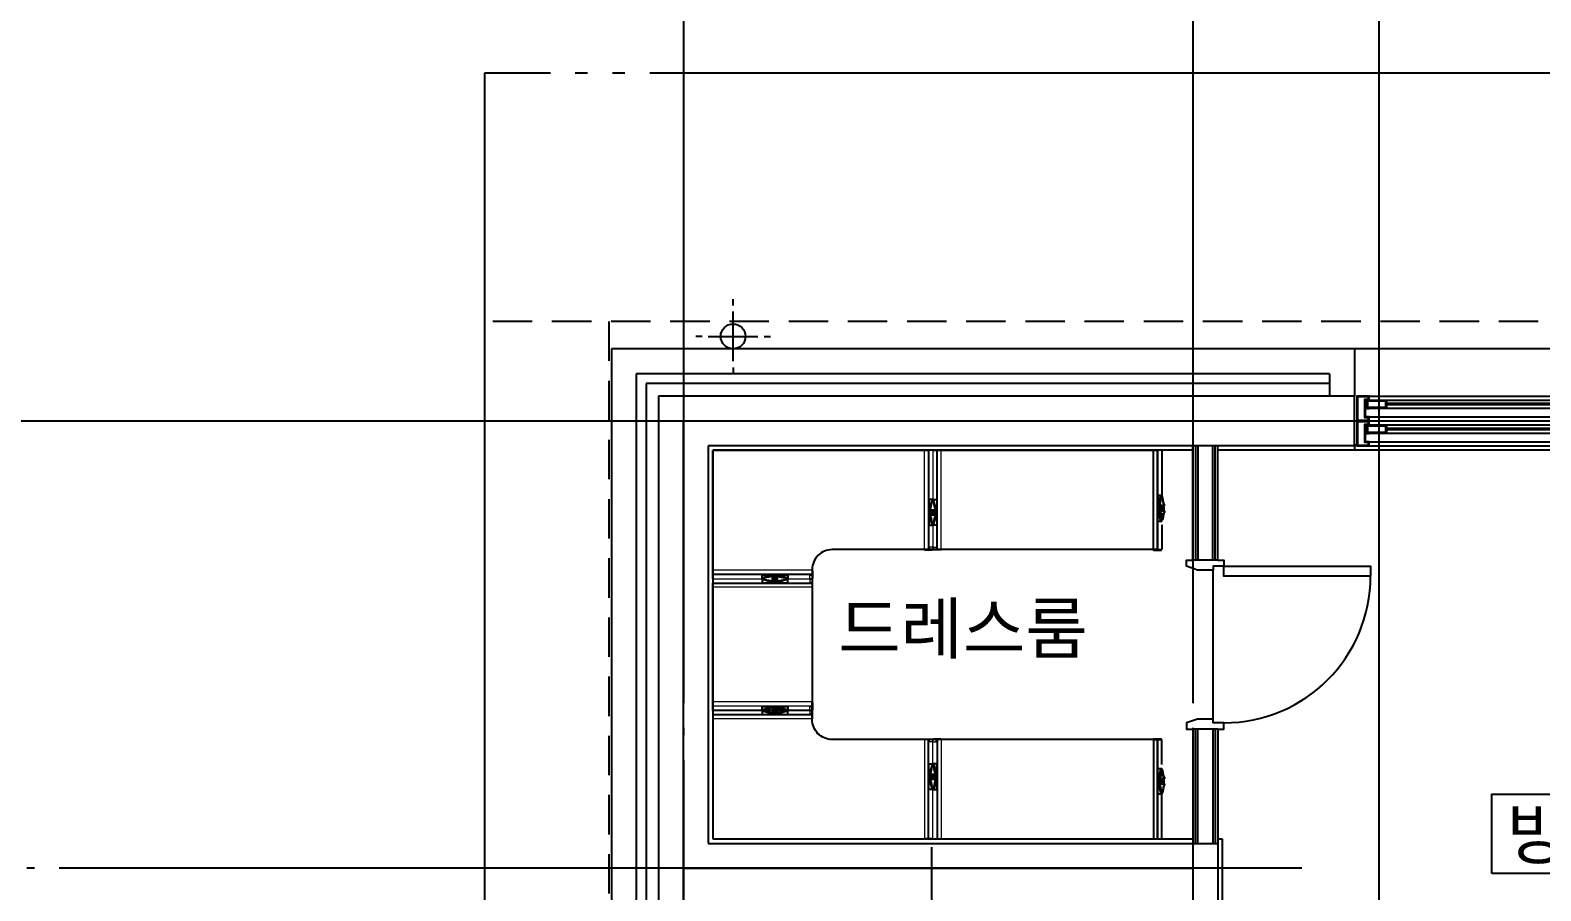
# Model space of a CAD drawing. Header units: millimetres. Extents: x 0 to 42050, y 0 to 29700.
# Drawn here: x 9407 to 15485, y 19363 to 22826 of the extents above; entities that cross this region are included whole.
import ezdxf
from ezdxf.enums import TextEntityAlignment as Align

# ---------------------------------------------------------------- set-up
doc = ezdxf.new("R2010")
doc.units = ezdxf.units.MM
doc.header["$LTSCALE"] = 100
for name, pattern in [('71단위세대$0$DH-HID2', [1.2, 0.8, -0.4]), ('71단위세대$0$HIDDEN', [2, 1, -1]), ('CEN', [52.3, 50, -1, 0.3, -1]), ('DIV', [44, 40, -1, 0.5, -1, 0.5, -1]), ('HIDDEN', [2, 1, -1]), ('HIDDEN2', [4.7625, 3.175, -1.5875])]:
    doc.linetypes.add(name, pattern=pattern)
for name, color, linetype in [('1-세부분할', 6, 'Continuous'), ('2SEC', 2, 'Continuous'), ('71단위세대$0$$1$AA-WAXM-ASMB', 7, 'Continuous'), ('71단위세대$0$CO-FURB', 6, 'Continuous'), ('71단위세대$0$CO-FURB-SYS', 6, 'Continuous'), ('CEN', 1, 'CEN'), ('COL', 2, 'Continuous'), ('ELE-2', 8, 'Continuous'), ('ETC', 6, 'Continuous'), ('FIN', 6, 'Continuous'), ('LAND', 2, 'DIV'), ('ms_sb-건축한계선', 5, 'HIDDEN'), ('RXDOOR', 6, 'Continuous'), ('SYMBOL', 7, 'Continuous'), ('TEXT', 3, 'Continuous'), ('WAL', 3, 'Continuous'), ('WID', 4, 'Continuous'), ('WID-S', 3, 'Continuous'), ('단열재', 8, 'Continuous'), ('마감선', 8, 'Continuous')]:
    doc.layers.add(name, color=color, linetype=linetype)
doc.layers.add('DEFPOINT', color=171, linetype='Continuous', plot=False)
doc.styles.add('굴림체', font='')
doc.styles.get('굴림체').set_extended_font_data('GulimChe')

# ---------------------------------------------------------------- blocks, each defined once
blk = doc.blocks.new('ertkjelrky')
at = {"layer": 'LAND'}
blk.add_lwpolyline([(17000, -3535.5), (13464.5, 0), (0, 0), (0, -15435.6), (0, -16083), (17000, -16083)], close=True, dxfattribs=at)
at = {"layer": 'ms_sb-건축한계선', "linetype": 'HIDDEN2', "ltscale": 0.5}
for points in [[(16000, -16083), (16000, -3949.7), (13050.3, -1000), (0, -1000)], [(500, -1000), (500, -15583), (16000, -15583)]]:
    blk.add_lwpolyline(points, dxfattribs=at)
blk = doc.blocks.new('71단위세대$0$리베로3400 TOP - 프레임 + 브라켓(양쪽)')
at = {"color": 8, "linetype": 'Continuous', "lineweight": 15}
for p, q in [((-33.2, -150), (-33.2, 250)), ((0.8, 250), (0.8, 49.5)), ((1, 250), (1, 49.5)), ((35, -150), (35, 250)), ((-13.1, 18.8), (-3.4, 49.5)), ((-13.1, -18.8), (-13.1, 18.8)), ((-9, 10.5), (-9, 16.8)), ((-8.8, 17.2), (-7.2, 18.4)), ((-7, 10), (-8.5, 10)), ((-7.8, 16.4), (-6, 17.8)), ((-7.8, 11.5), (-7.8, 16.4)), ((9.6, 11.5), (-7.8, 11.5)), ((-7.1, 18.7), (-1.7, 47)), ((-7, 7), (-7, 10)), ((-5.5, 7), (-7, 7)), ((-6, 17.8), (-0.6, 46.1)), ((-5.5, 7), (-5.5, 10)), ((0, 10), (-5.5, 10)), ((-3.4, 49.5), (0.3, 49.5)), ((-1.2, 47.4), (0.2, 47.4)), ((-0.6, 46.1), (2.4, 46.1)), ((0, 10), (0, -10)), ((0.3, 49.5), (0.8, 49.5)), ((0.5, 47.3), (0.9, 47)), ((1.3, 47.3), (0.9, 47)), ((1.5, 49.5), (1, 49.5)), ((5.2, 49.5), (1.5, 49.5)), ((1.6, 47.4), (3, 47.4)), ((1.8, 10), (1.8, -10)), ((1.8, 10), (7.3, 10)), ((7.8, 17.8), (2.4, 46.1)), ((8.9, 18.7), (3.5, 47)), ((14.9, 18.8), (5.2, 49.5)), ((7.3, 7), (7.3, 10)), ((7.3, 7), (8.8, 7)), ((9.6, 16.4), (7.8, 17.8)), ((8.8, 7), (8.8, 10)), ((8.8, 10), (10.3, 10)), ((10.6, 17.2), (9, 18.4)), ((9.6, 11.5), (9.6, 16.4)), ((10.8, 10.5), (10.8, 16.8)), ((14.9, -18.8), (14.9, 18.8)), ((-3.4, -49.5), (-13.1, -18.8)), ((-9, -10.5), (-9, -16.8)), ((-8.8, -17.2), (-7.2, -18.4)), ((-7, -10), (-8.5, -10)), ((-7.8, -11.5), (-7.8, -16.4)), ((9.6, -11.5), (-7.8, -11.5)), ((-7.8, -16.4), (-6, -17.8)), ((-7.1, -18.7), (-1.7, -47)), ((-7, -7), (-7, -10)), ((-5.5, -7), (-7, -7)), ((-6, -17.8), (-0.6, -46.1)), ((-5.5, -7), (-5.5, -10)), ((0, -10), (-5.5, -10)), ((0.3, -49.5), (-3.4, -49.5)), ((-1.2, -47.4), (0.2, -47.4)), ((-0.6, -46.1), (2.4, -46.1)), ((0.8, -49.5), (0.3, -49.5)), ((0.5, -47.3), (0.9, -47)), ((0.8, -49.5), (0.8, -150)), ((1.3, -47.3), (0.9, -47)), ((1, -49.5), (1, -150)), ((1, -49.5), (1.5, -49.5)), ((1.5, -49.5), (5.2, -49.5)), ((1.6, -47.4), (3, -47.4)), ((1.8, -10), (7.3, -10)), ((7.8, -17.8), (2.4, -46.1)), ((8.9, -18.7), (3.5, -47)), ((5.2, -49.5), (14.9, -18.8)), ((7.3, -7), (7.3, -10)), ((7.3, -7), (8.8, -7)), ((9.6, -16.4), (7.8, -17.8)), ((8.8, -7), (8.8, -10)), ((8.8, -10), (10.3, -10)), ((10.6, -17.2), (9, -18.4)), ((9.6, -11.5), (9.6, -16.4)), ((10.8, -10.5), (10.8, -16.8)), ((-33.2, -150), (-32, -150)), ((-32, -150), (0.3, -150)), ((-31.2, -152), (-1.2, -152)), ((-12.3, -140), (-13.1, -140.7)), ((-13.1, -140.7), (-13.1, -150)), ((-12.1, -140), (-12.3, -140)), ((-1.3, -140), (-12.1, -140)), ((-1, -140), (-1.3, -140)), ((-0.3, -140.7), (-1, -140)), ((-0.3, -140.7), (-0.3, -150)), ((0.3, -150), (0.8, -150)), ((1.5, -150), (1, -150)), ((33.8, -150), (1.5, -150)), ((2.1, -140.7), (2.8, -140)), ((2.1, -140.7), (2.1, -150)), ((2.8, -140), (3.1, -140)), ((33, -152), (3, -152)), ((3.1, -140), (13.9, -140)), ((13.9, -140), (14.1, -140)), ((14.1, -140), (14.9, -140.7)), ((14.9, -140.7), (14.9, -150)), ((35, -150), (33.8, -150))]:
    blk.add_line(p, q, dxfattribs=at)
at = {"color": 8}
for p, q in [((0.8, 250), (-33.2, 250)), ((1, 250), (35, 250)), ((-15.2, 50.5), (-15.2, -50.5)), ((0.8, 51.5), (-14.2, 51.5)), ((-9.1, 10.5), (-9.1, 16.8)), ((-8.9, 17.2), (-7.3, 18.5)), ((-7.1, 9.9), (-8.5, 9.9)), ((-7.2, 18.7), (-1.8, 47)), ((-7.1, -9.9), (-7.1, 9.9)), ((-6.1, 6.9), (-7.1, 6.9)), ((-6.1, 5.9), (-7.1, 5.9)), ((-6.1, 6.9), (-6.1, 5.9)), ((-6.1, 5.9), (-6.1, -5.9)), ((-1.2, 47.5), (0.8, 47.5)), ((0.8, 50.5), (0.8, 51.5)), ((0.8, 47.5), (0.8, 50.5)), ((1, 51.5), (16, 51.5)), ((1, 50.5), (1, 51.5)), ((1, 47.5), (1, 50.5)), ((3, 47.5), (1, 47.5)), ((9, 18.7), (3.6, 47)), ((7.9, 6.9), (8.9, 6.9)), ((7.9, 6.9), (7.9, 5.9)), ((7.9, 5.9), (8.9, 5.9)), ((7.9, 5.9), (7.9, -5.9)), ((8.9, 9.9), (10.3, 9.9)), ((8.9, -9.9), (8.9, 9.9)), ((10.7, 17.2), (9.1, 18.5)), ((10.9, 10.5), (10.9, 16.8)), ((17, 50.5), (17, -50.5)), ((-14.2, -51.5), (0.8, -51.5)), ((-9.1, -16.8), (-9.1, -10.5)), ((-7.3, -18.5), (-8.9, -17.2)), ((-8.5, -9.9), (-7.1, -9.9)), ((-1.8, -47), (-7.2, -18.7)), ((-6.1, -5.9), (-7.1, -5.9)), ((-6.1, -6.9), (-7.1, -6.9)), ((-6.1, -5.9), (-6.1, -6.9)), ((0.8, -47.5), (-1.2, -47.5)), ((0.8, -50.5), (0.8, -47.5)), ((0.8, -50.5), (0.8, -51.5)), ((1, -47.5), (3, -47.5)), ((1, -50.5), (1, -47.5)), ((1, -50.5), (1, -51.5)), ((16, -51.5), (1, -51.5)), ((3.6, -47), (9, -18.7)), ((7.9, -5.9), (8.9, -5.9)), ((7.9, -5.9), (7.9, -6.9)), ((7.9, -6.9), (8.9, -6.9)), ((10.3, -9.9), (8.9, -9.9)), ((9.1, -18.5), (10.7, -17.2)), ((10.9, -16.8), (10.9, -10.5)), ((-33.2, -150), (0.8, -150)), ((1, -150), (35, -150))]:
    blk.add_line(p, q, dxfattribs=at)
at = {"color": 8, "linetype": '71단위세대$0$HIDDEN', "lineweight": 15, "ltscale": 10}
for p, q in [((-16.6, -150), (-16.6, 250)), ((18.4, -150), (18.4, 250))]:
    blk.add_line(p, q, dxfattribs=at)
at = {"color": 8}
for centre, radius, start, end in [((-14.2, 50.5), 1, 90, 180), ((-8.5, 16.8), 0.6, 128.29016, 180), ((-8.5, 10.5), 0.6, 180, 270), ((-7.6, 18.8), 0.4, 308.29016, 349.22481), ((-1.2, 46.9), 0.6, 90, 169.22481), ((3, 46.9), 0.6, 10.77519, 90), ((9.4, 18.8), 0.4, 190.77519, 231.70984), ((10.3, 10.5), 0.6, 270, 0), ((10.3, 16.8), 0.6, 0, 51.70984), ((16, 50.5), 1, 360, 90), ((-14.2, -50.5), 1, 180, 270), ((-8.5, -10.5), 0.6, 90, 180), ((-8.5, -16.8), 0.6, 180, 231.70984), ((-7.6, -18.8), 0.4, 10.77519, 51.70984), ((-1.2, -46.9), 0.6, 190.77519, 270), ((3, -46.9), 0.6, 270, 349.22481), ((9.4, -18.8), 0.4, 128.29016, 169.22481), ((10.3, -10.5), 0.6, 0, 90), ((10.3, -16.8), 0.6, 308.29016, 0), ((16, -50.5), 1, 270, 0)]:
    blk.add_arc(centre, radius, start, end, dxfattribs=at)
at = {"color": 8, "linetype": 'Continuous', "lineweight": 15}
for centre, radius, start, end in [((-8.5, 16.8), 0.5, 128.29016, 180), ((-8.5, 10.5), 0.5, 180, 270), ((-7.6, 18.8), 0.5, 308.29016, 349.22481), ((-1.2, 46.9), 0.5, 90, 169.22481), ((0.2, 46.9), 0.5, 51.5, 90), ((1.6, 46.9), 0.5, 90, 128.5), ((3, 46.9), 0.5, 10.77519, 90), ((9.4, 18.8), 0.5, 190.77519, 231.70984), ((10.3, 10.5), 0.5, 270, 0), ((10.3, 16.8), 0.5, 0, 51.70984), ((-8.5, -10.5), 0.5, 90, 180), ((-8.5, -16.8), 0.5, 180, 231.70984), ((-7.6, -18.8), 0.5, 10.77519, 51.70984), ((-1.2, -46.9), 0.5, 190.77519, 270), ((0.2, -46.9), 0.5, 270, 308.5), ((1.6, -46.9), 0.5, 231.5, 270), ((3, -46.9), 0.5, 270, 349.22481), ((9.4, -18.8), 0.5, 128.29016, 169.22481), ((10.3, -10.5), 0.5, 0, 90), ((10.3, -16.8), 0.5, 308.29016, 0), ((-31.2, -150), 2, 180, 270), ((-1.2, -150), 2, 270, 0), ((3, -150), 2, 180, 270), ((33, -150), 2, 270, 0)]:
    blk.add_arc(centre, radius, start, end, dxfattribs=at)
blk = doc.blocks.new('2000ertjhery')
at = {"layer": 'ELE-2'}
for p, q in [((-100, -60), (-100, -1940)), ((-84, -60), (-84, -1940)), ((-50, -1940), (-50, -60)), ((-16, -60), (-16, -1940)), ((0, -60), (0, -1940)), ((0, -60), (0, -1940)), ((16, -60), (16, -1940)), ((50, -1940), (50, -60)), ((84, -60), (84, -1940)), ((100, -60), (100, -1940)), ((-300, -1000), (300, -1000))]:
    blk.add_line(p, q, dxfattribs=at)
at = {"layer": 'FIN'}
for centre, radius, start, end in [((-102.7, -5), 5.67, 298.07249, 61.92751), ((-102.8, -1995), 5.74, 299.36498, 60.63502)]:
    blk.add_arc(centre, radius, start, end, dxfattribs=at)
at = {"layer": 'WID'}
for p, q in [((-35.5, -960), (-35.5, -130)), ((-30.5, -960), (-30.5, -130)), ((64.5, -960), (64.5, -130)), ((69.5, -960), (69.5, -130)), ((-69.5, -1040), (-69.5, -1870)), ((-64.5, -1040), (-64.5, -1870)), ((30.5, -1040), (30.5, -1870)), ((35.5, -1040), (35.5, -1870))]:
    blk.add_line(p, q, dxfattribs=at)
at = {"layer": 'WID-S'}
for p, q in [((-50, -45), (-50, -60)), ((50, -45), (50, -60)), ((-50, -1955), (-50, -1940)), ((50, -1955), (50, -1940))]:
    blk.add_line(p, q, dxfattribs=at)
for points in [[(-16, -60), (0, -60), (0, -60), (0, -60), (0, -60), (0, -60), (0, -10), (0, -10), (0, -10), (0, -10), (0, -10), (-100, -10), (-100, -60), (-84, -60), (-84, -45), (-16, -45)], [(-13, -57), (-3, -57), (-3, -57), (-3, -57), (-3, -57), (-3, -57), (-3, -13), (-3, -13), (-3, -13), (-3, -13), (-3, -13), (-97, -13), (-97, -57), (-87, -57), (-87, -42), (-13, -42)], [(-48, -130), (-18, -130), (-18, -50), (-48, -50)], [(-45, -127), (-21, -127), (-21, -53), (-45, -53)], [(84, -60), (100, -60), (100, -60), (100, -60), (100, -60), (100, -60), (100, -10), (100, -10), (100, -10), (100, -10), (100, -10), (0, -10), (0, -60), (16, -60), (16, -45), (84, -45)], [(87, -57), (97, -57), (97, -57), (97, -57), (97, -57), (97, -57), (97, -13), (97, -13), (97, -13), (97, -13), (97, -13), (3, -13), (3, -57), (13, -57), (13, -42), (87, -42)], [(52, -130), (82, -130), (82, -50), (52, -50)], [(55, -127), (79, -127), (79, -53), (55, -53)], [(-82, -960), (-52, -960), (-52, -1040), (-82, -1040)], [(-79, -963), (-55, -963), (-55, -1037), (-79, -1037)], [(-48, -960), (-18, -960), (-18, -1040), (-48, -1040)], [(-45, -963), (-21, -963), (-21, -1037), (-45, -1037)], [(18, -960), (48, -960), (48, -1040), (18, -1040)], [(21, -963), (45, -963), (45, -1037), (21, -1037)], [(52, -960), (82, -960), (82, -1040), (52, -1040)], [(55, -963), (79, -963), (79, -1037), (55, -1037)], [(-82, -1870), (-52, -1870), (-52, -1950), (-82, -1950)], [(-79, -1873), (-55, -1873), (-55, -1947), (-79, -1947)], [(18, -1870), (48, -1870), (48, -1950), (18, -1950)], [(21, -1873), (45, -1873), (45, -1947), (21, -1947)], [(-16, -1940), (0, -1940), (0, -1940), (0, -1940), (0, -1940), (0, -1940), (0, -1990), (0, -1990), (0, -1990), (0, -1990), (0, -1990), (-100, -1990), (-100, -1940), (-84, -1940), (-84, -1955), (-16, -1955)], [(-13, -1943), (-3, -1943), (-3, -1943), (-3, -1943), (-3, -1943), (-3, -1943), (-3, -1987), (-3, -1987), (-3, -1987), (-3, -1987), (-3, -1987), (-97, -1987), (-97, -1943), (-87, -1943), (-87, -1958), (-13, -1958)], [(84, -1940), (100, -1940), (100, -1940), (100, -1940), (100, -1940), (100, -1940), (100, -1990), (100, -1990), (100, -1990), (100, -1990), (100, -1990), (0, -1990), (0, -1940), (16, -1940), (16, -1955), (84, -1955)], [(87, -1943), (97, -1943), (97, -1943), (97, -1943), (97, -1943), (97, -1943), (97, -1987), (97, -1987), (97, -1987), (97, -1987), (97, -1987), (3, -1987), (3, -1943), (13, -1943), (13, -1958), (87, -1958)]]:
    blk.add_lwpolyline(points, close=True, dxfattribs=at)
blk = doc.blocks.new('RD')
for p, q in [((0, 1.25), (0, 1.5)), ((0, 1), (0, -1)), ((-1.25, 0), (-1.5, 0)), ((-1, 0), (1, 0)), ((1.25, 0), (1.5, 0)), ((0, -1.25), (0, -1.5))]:
    blk.add_line(p, q)
blk.add_circle((0, 0), 0.5)
blk = doc.blocks.new('eksdua')
at = {"layer": '2SEC'}
blk.add_lwpolyline([(0, -12097.9), (0, 7164.8), (-479.4, 7164.8), (0, 6930.1)], dxfattribs=at)

msp = doc.modelspace()

# ---------------------------------------------------------------- linework, layer by layer
msp.add_lwpolyline([(12035.2, 19453.7), (14085.2, 19453.7), (14085.2, 17653.7), (14035.2, 17653.7), (14035.2, 15903.7), (15435.2, 15903.7), (15435.2, 14053.7)])
at = {"layer": '1-세부분할'}
msp.add_line((13035.2, 18532.7), (13035.2, 19538.7), dxfattribs=at)
at = {"layer": '71단위세대$0$$1$AA-WAXM-ASMB', "ltscale": 4}
for p, q in [((14085.2, 20693.7), (14085.2, 21153.7)), ((14095.2, 21153.7), (14095.2, 20693.7)), ((14175.2, 20693.7), (14175.2, 21153.7)), ((14185.2, 20693.7), (14185.2, 21153.7)), ((14185.2, 20693.7), (14084.2, 20693.7)), ((14185.2, 20013.7), (14084.2, 20013.7)), ((14085.2, 20013.7), (14085.2, 19553.7)), ((14095.2, 19553.7), (14095.2, 20013.7)), ((14175.2, 20013.7), (14175.2, 19553.7)), ((14185.2, 20013.7), (14185.2, 19553.7))]:
    msp.add_line(p, q, dxfattribs=at)
at = {"layer": '71단위세대$0$$1$AA-WAXM-ASMB', "color": 8}
for p, q in [((14105.2, 21153.7), (14105.2, 20693.7)), ((14165.2, 20693.7), (14165.2, 21153.7)), ((14105.2, 19553.7), (14105.2, 20013.7)), ((14165.2, 20013.7), (14165.2, 19553.7))]:
    msp.add_line(p, q, dxfattribs=at)
at = {"layer": '71단위세대$0$CO-FURB', "color": 6}
for p, q in [((13926.6, 20735.7), (13926.6, 21135.7)), ((13943.2, 20735.7), (13943.2, 21135.7)), ((13960.6, 21135.7), (13960.6, 20935.2)), ((13947.5, 20883.7), (13946.7, 20883)), ((13946.7, 20883), (13946.7, 20873.7)), ((13947.7, 20883.7), (13947.5, 20883.7)), ((13958.5, 20883.7), (13947.7, 20883.7)), ((13958.8, 20883.7), (13958.5, 20883.7)), ((13959.5, 20883), (13958.8, 20883.7)), ((13959.5, 20883), (13959.5, 20873.7)), ((13960.1, 20873.7), (13960.6, 20873.7)), ((13960.6, 20836.2), (13960.6, 20735.7)), ((13926.6, 20735.7), (13960.6, 20735.7)), ((13926.6, 20735.7), (13927.8, 20735.7)), ((13927.8, 20735.7), (13960.1, 20735.7)), ((13928.6, 20733.7), (13958.6, 20733.7)), ((13926.6, 19971.7), (13926.6, 19571.7)), ((13926.6, 19971.7), (13960.6, 19971.7)), ((13926.6, 19971.7), (13927.8, 19971.7)), ((13927.8, 19971.7), (13960.1, 19971.7)), ((13928.6, 19973.7), (13958.6, 19973.7)), ((13943.2, 19971.7), (13943.2, 19571.7)), ((13960.6, 19871.2), (13960.6, 19971.7)), ((13946.7, 19824.5), (13946.7, 19833.7)), ((13947.5, 19823.7), (13946.7, 19824.5)), ((13947.7, 19823.7), (13947.5, 19823.7)), ((13958.5, 19823.7), (13947.7, 19823.7)), ((13958.8, 19823.7), (13958.5, 19823.7)), ((13959.5, 19824.5), (13958.8, 19823.7)), ((13959.5, 19824.5), (13959.5, 19833.7)), ((13960.1, 19833.7), (13960.6, 19833.7)), ((13960.6, 19571.7), (13960.6, 19772.2))]:
    msp.add_line(p, q, dxfattribs=at)
for points in [[(12153.2, 21135.7), (13021.2, 21135.7), (13021.2, 20735.7), (12633.2, 20735.7, 0.414214), (12553.2, 20655.7), (12553.2, 20636.2), (12153.2, 20636.2)], [(12153.2, 19571.7), (13021.2, 19571.7), (13021.2, 19971.7), (12633.2, 19971.7, -0.414214), (12553.2, 20051.7), (12553.2, 20071.2), (12153.2, 20071.2)]]:
    msp.add_lwpolyline(points, format="xyb", close=True, dxfattribs=at)
for points in [[(13943.2, 21135.7), (13943.2, 20735.7), (13056.2, 20735.7), (13056.2, 21135.7)], [(12553.2, 20601.2), (12553.2, 20088.6), (12153.2, 20088.6), (12153.2, 20601.2)], [(13943.2, 19571.7), (13943.2, 19971.7), (13056.2, 19971.7), (13056.2, 19571.7)]]:
    msp.add_lwpolyline(points, close=True, dxfattribs=at)
for centre, start, end in [((13958.6, 20873.7), 270, 0), ((13928.6, 20735.7), 180, 270), ((13928.6, 19971.7), 90, 180), ((13958.6, 19833.7), 360, 90)]:
    msp.add_arc(centre, 2, start, end, dxfattribs=at)
at = {"layer": '71단위세대$0$CO-FURB-SYS', "linetype": '71단위세대$0$DH-HID2'}
for p, q in [((13944.6, 20952.2), (13944.6, 20851.2)), ((13960.6, 20953.2), (13945.6, 20953.2)), ((13946.7, 20920.5), (13956.4, 20951.2)), ((13946.7, 20882.9), (13946.7, 20920.5)), ((13950.7, 20912.2), (13950.7, 20918.5)), ((13950.8, 20912.2), (13950.8, 20918.5)), ((13951, 20919), (13952.5, 20920.2)), ((13951, 20918.9), (13952.6, 20920.1)), ((13952.8, 20911.7), (13951.3, 20911.7)), ((13952.7, 20911.6), (13951.3, 20911.6)), ((13952, 20918.1), (13953.8, 20919.6)), ((13952, 20913.2), (13952, 20918.1)), ((13969.4, 20913.2), (13952, 20913.2)), ((13952.7, 20920.4), (13958.1, 20948.7)), ((13952.7, 20891.8), (13952.7, 20911.6)), ((13952.8, 20920.4), (13958.1, 20948.7)), ((13952.8, 20908.7), (13952.8, 20911.7)), ((13953.8, 20919.6), (13959.2, 20947.8)), ((13954.3, 20908.7), (13954.3, 20911.7)), ((13959.8, 20911.7), (13954.3, 20911.7)), ((13956.4, 20951.2), (13960.1, 20951.2)), ((13958.6, 20949.2), (13960.6, 20949.2)), ((13958.6, 20949.1), (13960.1, 20949.1)), ((13959.2, 20947.8), (13962.3, 20947.8)), ((13959.8, 20911.7), (13959.8, 20891.7)), ((13960.1, 20951.2), (13960.6, 20951.2)), ((13960.4, 20949), (13960.7, 20948.7)), ((13960.6, 20952.2), (13960.6, 20953.2)), ((13960.6, 20949.2), (13960.6, 20952.2)), ((13961.1, 20949), (13960.7, 20948.7)), ((13961.4, 20949.1), (13962.8, 20949.1)), ((13961.6, 20911.7), (13961.6, 20891.7)), ((13961.6, 20911.7), (13967.1, 20911.7)), ((13967.6, 20919.6), (13962.3, 20947.8)), ((13968.7, 20920.4), (13963.3, 20948.7)), ((13967.1, 20908.7), (13967.1, 20911.7)), ((13969.4, 20918.1), (13967.6, 20919.6)), ((13968.6, 20908.7), (13968.6, 20911.7)), ((13968.6, 20911.7), (13970.1, 20911.7)), ((13968.7, 20911.6), (13970.1, 20911.6)), ((13968.7, 20891.8), (13968.7, 20911.6)), ((13970.5, 20919), (13968.9, 20920.2)), ((13970.4, 20918.9), (13968.9, 20920.1)), ((13969.4, 20913.2), (13969.4, 20918.1)), ((13970.6, 20912.2), (13970.6, 20918.5)), ((13970.7, 20912.2), (13970.7, 20918.5)), ((13945.6, 20850.2), (13960.6, 20850.2)), ((13956.4, 20852.2), (13946.7, 20882.9)), ((13950.7, 20885), (13950.7, 20891.2)), ((13950.8, 20891.2), (13950.8, 20885)), ((13951, 20884.6), (13952.6, 20883.3)), ((13952.5, 20883.3), (13951, 20884.5)), ((13951.3, 20891.8), (13952.7, 20891.8)), ((13952.8, 20891.7), (13951.3, 20891.7)), ((13952, 20890.2), (13952, 20885.3)), ((13969.4, 20890.2), (13952, 20890.2)), ((13952, 20885.3), (13953.8, 20883.9)), ((13953.7, 20908.6), (13952.7, 20908.6)), ((13953.7, 20907.6), (13952.7, 20907.6)), ((13953.7, 20895.8), (13952.7, 20895.8)), ((13953.7, 20894.8), (13952.7, 20894.8)), ((13958.1, 20854.7), (13952.7, 20883)), ((13954.3, 20908.7), (13952.8, 20908.7)), ((13952.8, 20894.7), (13952.8, 20891.7)), ((13954.3, 20894.7), (13952.8, 20894.7)), ((13952.8, 20883), (13958.1, 20854.7)), ((13953.7, 20908.6), (13953.7, 20907.6)), ((13953.7, 20907.6), (13953.7, 20895.8)), ((13953.7, 20895.8), (13953.7, 20894.8)), ((13953.8, 20883.9), (13959.2, 20855.6)), ((13954.3, 20894.7), (13954.3, 20891.7)), ((13959.8, 20891.7), (13954.3, 20891.7)), ((13960.1, 20852.2), (13956.4, 20852.2)), ((13958.6, 20854.3), (13960.1, 20854.3)), ((13960.6, 20854.2), (13958.6, 20854.2)), ((13959.2, 20855.6), (13962.3, 20855.6)), ((13960.6, 20852.2), (13960.1, 20852.2)), ((13960.4, 20854.4), (13960.7, 20854.7)), ((13960.6, 20851.2), (13960.6, 20854.2)), ((13960.6, 20851.2), (13960.6, 20850.2)), ((13961.1, 20854.4), (13960.7, 20854.7)), ((13961.4, 20854.3), (13962.8, 20854.3)), ((13961.6, 20891.7), (13967.1, 20891.7)), ((13967.6, 20883.9), (13962.3, 20855.6)), ((13968.7, 20883), (13963.3, 20854.7)), ((13967.1, 20908.7), (13968.6, 20908.7)), ((13967.1, 20894.7), (13967.1, 20891.7)), ((13967.1, 20894.7), (13968.6, 20894.7)), ((13969.4, 20885.3), (13967.6, 20883.9)), ((13967.7, 20908.6), (13968.7, 20908.6)), ((13967.7, 20908.6), (13967.7, 20907.6)), ((13967.7, 20907.6), (13968.7, 20907.6)), ((13967.7, 20907.6), (13967.7, 20895.8)), ((13967.7, 20895.8), (13968.7, 20895.8)), ((13967.7, 20895.8), (13967.7, 20894.8)), ((13967.7, 20894.8), (13968.7, 20894.8)), ((13968.6, 20894.7), (13968.6, 20891.7)), ((13968.6, 20891.7), (13970.1, 20891.7)), ((13970.1, 20891.8), (13968.7, 20891.8)), ((13970.4, 20884.6), (13968.9, 20883.3)), ((13968.9, 20883.3), (13970.5, 20884.5)), ((13969.4, 20890.2), (13969.4, 20885.3)), ((13970.6, 20891.2), (13970.6, 20885)), ((13970.7, 20885), (13970.7, 20891.2)), ((13944.6, 19753.2), (13944.6, 19854.2)), ((13945.6, 19855.2), (13960.6, 19855.2)), ((13956.4, 19853.2), (13946.7, 19822.5)), ((13946.7, 19822.5), (13946.7, 19784.9)), ((13950.7, 19820.5), (13950.7, 19814.2)), ((13950.8, 19814.2), (13950.8, 19820.5)), ((13952.5, 19822.2), (13951, 19821)), ((13951, 19820.9), (13952.6, 19822.1)), ((13952, 19820.1), (13953.8, 19821.6)), ((13952, 19815.2), (13952, 19820.1)), ((13958.1, 19850.7), (13952.7, 19822.4)), ((13952.8, 19822.4), (13958.1, 19850.7)), ((13953.8, 19821.6), (13959.2, 19849.8)), ((13960.1, 19853.2), (13956.4, 19853.2)), ((13960.6, 19851.2), (13958.6, 19851.2)), ((13958.6, 19851.1), (13960.1, 19851.1)), ((13959.2, 19849.8), (13962.3, 19849.8)), ((13960.6, 19853.2), (13960.1, 19853.2)), ((13960.4, 19851), (13960.7, 19850.7)), ((13960.6, 19854.2), (13960.6, 19855.2)), ((13960.6, 19854.2), (13960.6, 19851.2)), ((13961.1, 19851), (13960.7, 19850.7)), ((13961.4, 19851.1), (13962.8, 19851.1)), ((13967.6, 19821.6), (13962.3, 19849.8)), ((13968.7, 19822.4), (13963.3, 19850.7)), ((13969.4, 19820.1), (13967.6, 19821.6)), ((13968.9, 19822.2), (13970.5, 19821)), ((13970.4, 19820.9), (13968.9, 19822.1)), ((13969.4, 19815.2), (13969.4, 19820.1)), ((13970.6, 19814.2), (13970.6, 19820.5)), ((13970.7, 19820.5), (13970.7, 19814.2)), ((13946.7, 19784.9), (13956.4, 19754.2)), ((13950.7, 19793.2), (13950.7, 19787)), ((13950.8, 19793.2), (13950.8, 19787)), ((13951, 19786.6), (13952.6, 19785.3)), ((13951, 19786.5), (13952.5, 19785.3)), ((13952.8, 19813.7), (13951.3, 19813.7)), ((13951.3, 19813.6), (13952.7, 19813.6)), ((13952.7, 19793.8), (13951.3, 19793.8)), ((13952.8, 19793.7), (13951.3, 19793.7)), ((13969.4, 19815.2), (13952, 19815.2)), ((13952, 19792.2), (13952, 19787.3)), ((13969.4, 19792.2), (13952, 19792.2)), ((13952, 19787.3), (13953.8, 19785.9)), ((13952.7, 19813.6), (13952.7, 19793.8)), ((13953.7, 19810.6), (13952.7, 19810.6)), ((13953.7, 19809.6), (13952.7, 19809.6)), ((13953.7, 19797.8), (13952.7, 19797.8)), ((13953.7, 19796.8), (13952.7, 19796.8)), ((13952.7, 19785), (13958.1, 19756.7)), ((13952.8, 19810.7), (13952.8, 19813.7)), ((13954.3, 19810.7), (13952.8, 19810.7)), ((13952.8, 19796.7), (13952.8, 19793.7)), ((13954.3, 19796.7), (13952.8, 19796.7)), ((13952.8, 19785), (13958.1, 19756.7)), ((13953.7, 19809.6), (13953.7, 19810.6)), ((13953.7, 19797.8), (13953.7, 19809.6)), ((13953.7, 19796.8), (13953.7, 19797.8)), ((13953.8, 19785.9), (13959.2, 19757.6)), ((13954.3, 19810.7), (13954.3, 19813.7)), ((13959.8, 19813.7), (13954.3, 19813.7)), ((13954.3, 19796.7), (13954.3, 19793.7)), ((13959.8, 19793.7), (13954.3, 19793.7)), ((13958.6, 19756.3), (13960.1, 19756.3)), ((13958.6, 19756.2), (13960.6, 19756.2)), ((13959.2, 19757.6), (13962.3, 19757.6)), ((13959.8, 19793.7), (13959.8, 19813.7)), ((13960.4, 19756.4), (13960.7, 19756.7)), ((13960.6, 19756.2), (13960.6, 19753.2)), ((13961.1, 19756.4), (13960.7, 19756.7)), ((13961.4, 19756.3), (13962.8, 19756.3)), ((13961.6, 19793.7), (13961.6, 19813.7)), ((13961.6, 19813.7), (13967.1, 19813.7)), ((13961.6, 19793.7), (13967.1, 19793.7)), ((13967.6, 19785.9), (13962.3, 19757.6)), ((13968.7, 19785), (13963.3, 19756.7)), ((13967.1, 19810.7), (13967.1, 19813.7)), ((13967.1, 19810.7), (13968.6, 19810.7)), ((13967.1, 19796.7), (13967.1, 19793.7)), ((13967.1, 19796.7), (13968.6, 19796.7)), ((13969.4, 19787.3), (13967.6, 19785.9)), ((13967.7, 19809.6), (13967.7, 19810.6)), ((13967.7, 19810.6), (13968.7, 19810.6)), ((13967.7, 19809.6), (13968.7, 19809.6)), ((13967.7, 19797.8), (13967.7, 19809.6)), ((13967.7, 19797.8), (13968.7, 19797.8)), ((13967.7, 19796.8), (13967.7, 19797.8)), ((13967.7, 19796.8), (13968.7, 19796.8)), ((13968.6, 19810.7), (13968.6, 19813.7)), ((13968.6, 19813.7), (13970.1, 19813.7)), ((13968.6, 19796.7), (13968.6, 19793.7)), ((13968.6, 19793.7), (13970.1, 19793.7)), ((13968.7, 19813.6), (13968.7, 19793.8)), ((13970.1, 19813.6), (13968.7, 19813.6)), ((13968.7, 19793.8), (13970.1, 19793.8)), ((13970.4, 19786.6), (13968.9, 19785.3)), ((13970.5, 19786.5), (13968.9, 19785.3)), ((13969.4, 19792.2), (13969.4, 19787.3)), ((13970.6, 19793.2), (13970.6, 19787)), ((13970.7, 19793.2), (13970.7, 19787)), ((13960.6, 19752.2), (13945.6, 19752.2)), ((13956.4, 19754.2), (13960.1, 19754.2)), ((13960.1, 19754.2), (13960.6, 19754.2)), ((13960.6, 19753.2), (13960.6, 19752.2))]:
    msp.add_line(p, q, dxfattribs=at)
for centre, radius, start, end in [((13945.6, 20952.2), 1, 90, 180), ((13951.3, 20918.5), 0.6, 128.29017, 180), ((13951.3, 20912.2), 0.6, 180, 270), ((13951.3, 20918.5), 0.5, 128.29017, 180), ((13951.3, 20912.2), 0.5, 180, 270), ((13952.3, 20920.5), 0.4, 308.29017, 349.22481), ((13952.3, 20920.5), 0.5, 308.29017, 349.22481), ((13958.6, 20948.6), 0.6, 90, 169.22481), ((13958.6, 20948.6), 0.5, 90, 169.22481), ((13960.1, 20948.6), 0.5, 51.5, 90), ((13961.4, 20948.6), 0.5, 90, 128.5), ((13962.8, 20948.6), 0.5, 10.77519, 90), ((13969.2, 20920.5), 0.5, 190.77519, 231.70984), ((13969.2, 20920.5), 0.4, 190.77519, 231.70984), ((13970.1, 20912.2), 0.6, 270, 0), ((13970.1, 20912.2), 0.5, 270, 0), ((13970.1, 20918.5), 0.5, 0, 51.70984), ((13970.1, 20918.5), 0.6, 0, 51.70984), ((13945.6, 20851.2), 1, 180, 270), ((13951.3, 20891.2), 0.6, 90, 180), ((13951.3, 20885), 0.6, 180, 231.70984), ((13951.3, 20891.2), 0.5, 90, 180), ((13951.3, 20885), 0.5, 180, 231.70984), ((13952.3, 20883), 0.4, 10.77519, 51.70984), ((13952.3, 20883), 0.5, 10.77519, 51.70984), ((13958.6, 20854.8), 0.6, 190.77519, 270), ((13958.6, 20854.8), 0.5, 190.77519, 270), ((13960.1, 20854.8), 0.5, 270, 308.5), ((13961.4, 20854.8), 0.5, 231.5, 270), ((13962.8, 20854.8), 0.5, 270, 349.22481), ((13969.2, 20883), 0.5, 128.29017, 169.22481), ((13969.2, 20883), 0.4, 128.29017, 169.22481), ((13970.1, 20891.2), 0.6, 0, 90), ((13970.1, 20891.2), 0.5, 0, 90), ((13970.1, 20885), 0.5, 308.29017, 0), ((13970.1, 20885), 0.6, 308.29017, 0), ((13945.6, 19854.2), 1, 90, 180), ((13951.3, 19820.5), 0.6, 128.29016, 180), ((13951.3, 19820.5), 0.5, 128.29016, 180), ((13952.3, 19822.5), 0.4, 308.29016, 349.22481), ((13952.3, 19822.5), 0.5, 308.29016, 349.22481), ((13958.6, 19850.6), 0.6, 90, 169.22481), ((13958.6, 19850.6), 0.5, 90, 169.22481), ((13960.1, 19850.6), 0.5, 51.5, 90), ((13961.4, 19850.6), 0.5, 90, 128.5), ((13962.8, 19850.6), 0.5, 10.77519, 90), ((13969.2, 19822.5), 0.5, 190.77519, 231.70983), ((13969.2, 19822.5), 0.4, 190.77519, 231.70983), ((13970.1, 19820.5), 0.5, 360, 51.70983), ((13970.1, 19820.5), 0.6, 360, 51.70983), ((13951.3, 19814.2), 0.6, 180, 270), ((13951.3, 19793.2), 0.6, 90, 180), ((13951.3, 19787), 0.6, 180, 231.70983), ((13951.3, 19814.2), 0.5, 180, 270), ((13951.3, 19793.2), 0.5, 90, 180), ((13951.3, 19787), 0.5, 180, 231.70983), ((13952.3, 19785), 0.4, 10.77519, 51.70983), ((13952.3, 19785), 0.5, 10.77519, 51.70983), ((13958.6, 19756.8), 0.6, 190.77519, 270), ((13958.6, 19756.8), 0.5, 190.77519, 270), ((13960.1, 19756.8), 0.5, 270, 308.5), ((13961.4, 19756.8), 0.5, 231.5, 270), ((13962.8, 19756.8), 0.5, 270, 349.22481), ((13969.2, 19785), 0.5, 128.29016, 169.22481), ((13969.2, 19785), 0.4, 128.29016, 169.22481), ((13970.1, 19814.2), 0.6, 270, 360), ((13970.1, 19814.2), 0.5, 270, 360), ((13970.1, 19793.2), 0.6, 360, 90), ((13970.1, 19793.2), 0.5, 360, 90), ((13970.1, 19787), 0.5, 308.29016, 360), ((13970.1, 19787), 0.6, 308.29016, 360), ((13945.6, 19753.2), 1, 180, 270)]:
    msp.add_arc(centre, radius, start, end, dxfattribs=at)
at = {"layer": 'CEN'}
for p, q in [((8185.2, 21253.7), (31357.6, 21253.7)), ((14523.1, 19453.7), (8185.2, 19453.7))]:
    msp.add_line(p, q, dxfattribs=at)
for points in [[(12035.2, 25118.5), (12035.2, 5302.5)], [(12035.2, 25118.5), (12035.2, 5302.5)], [(14085.2, 25118.5), (14085.2, 17477.6)]]:
    msp.add_lwpolyline(points, dxfattribs=at)
at = {"layer": 'COL'}
for p, q in [((14735.2, 21353.7), (11935.2, 21353.7)), ((11935.2, 21353.7), (11935.2, 17403.7)), ((14735.2, 21153.7), (14735.2, 21353.7)), ((14735.2, 21153.7), (12135.2, 21153.7)), ((12135.2, 21153.7), (12135.2, 19553.7)), ((11935.2, 19553.7), (11935.2, 19553.7)), ((12135.2, 19553.7), (14185.2, 19553.7)), ((14185.2, 19553.7), (14185.2, 17753.7))]:
    msp.add_line(p, q, dxfattribs=at)
at = {"layer": 'DEFPOINT'}
msp.add_lwpolyline([(26835.2, 17653.7), (25335.2, 17653.7), (25335.2, 14053.7), (15435.2, 14053.7), (15435.2, 12753.7), (12635.2, 12753.7), (12635.2, 16153.7), (12035.2, 16153.7), (12035.2, 21253.7), (24035.2, 21253.7), (26835.2, 18453.7)], close=True, dxfattribs=at)
at = {"layer": 'ELE-2'}
msp.add_line((16735.2, 21543.7), (14735.2, 21543.7), dxfattribs=at)
at = {"layer": 'ETC', "color": 6}
msp.add_lwpolyline([(15288.7, 19432.2), (15288.7, 19752.2), (15752.3, 19752.2), (15752.3, 19432.2)], close=True, dxfattribs=at)
at = {"layer": 'RXDOOR'}
for points in [[(14186.2, 20693.7), (14210.2, 20693.7), (14210.2, 20668.7), (14167.2, 20668.7), (14167.2, 20653.7), (14103.2, 20653.7), (14060.2, 20668.7), (14060.2, 20693.7), (14084.2, 20693.7)], [(14186.2, 20013.7), (14210.2, 20013.7), (14210.2, 20038.7), (14167.2, 20038.7), (14167.2, 20053.7), (14103.2, 20053.7), (14060.2, 20038.7), (14060.2, 20013.7), (14084.2, 20013.7)]]:
    msp.add_lwpolyline(points, dxfattribs=at)
msp.add_lwpolyline([(14210.2, 20668.7), (14800.2, 20668.7), (14800.2, 20628.7), (14210.2, 20628.7)], close=True, dxfattribs=at)
at = {"layer": 'RXDOOR', "color": 7}
msp.add_arc((14210.2, 20628.7), 590, 270, 0, dxfattribs=at)
at = {"layer": 'WAL'}
for p, q in [((11745.2, 21543.7), (11745.2, 17403.7)), ((14735.2, 21543.7), (11745.2, 21543.7)), ((14735.2, 21543.7), (14735.2, 21353.7)), ((11845.2, 21443.7), (11845.2, 17503.7)), ((14635.2, 21443.7), (11845.2, 21443.7)), ((14635.2, 21443.7), (14635.2, 21353.7))]:
    msp.add_line(p, q, dxfattribs=at)
at = {"layer": '단열재'}
for p, q in [((11885.2, 21403.7), (11885.2, 17503.7)), ((14635.2, 21403.7), (11885.2, 21403.7))]:
    msp.add_line(p, q, dxfattribs=at)
at = {"layer": '마감선'}
for p, q in [((12153.2, 21135.7), (12153.2, 19571.7)), ((14085.2, 21135.7), (12155.2, 21135.7)), ((16735.2, 21135.7), (14185.2, 21135.7)), ((14735.2, 21153.7), (14735.2, 21135.7)), ((14167.2, 20053.7), (14167.2, 20653.7)), ((12153.2, 19571.7), (14085.2, 19571.7)), ((14185.2, 19571.7), (14203.2, 19571.7)), ((14203.2, 19571.7), (14203.2, 17771.7))]:
    msp.add_line(p, q, dxfattribs=at)

# ---------------------------------------------------------------- block references
at = {"layer": '2SEC'}
msp.add_blockref('eksdua', (14835.2, 17953.7), dxfattribs=at)
at = {"layer": '71단위세대$0$CO-FURB', "color": 6, "xscale": -1}
for p, rotation in [((13039.6, 20885.7), 359.9999977321638), ((12403.2, 20619.6), 89.99999773216376)]:
    msp.add_blockref('71단위세대$0$리베로3400 TOP - 프레임 + 브라켓(양쪽)', p, dxfattribs=dict(at, rotation=rotation))
at = {"layer": '71단위세대$0$CO-FURB', "color": 6}
for p, rotation in [((12403.2, 20087.8), 90.00000226783622), ((13039.6, 19821.7), 180.0000022945166)]:
    msp.add_blockref('71단위세대$0$리베로3400 TOP - 프레임 + 브라켓(양쪽)', p, dxfattribs=dict(at, rotation=rotation))
at = {"layer": 'SYMBOL', "xscale": 100, "yscale": 100, "zscale": 100, "rotation": 90}
msp.add_blockref('RD', (12235.2, 21593.7), dxfattribs=at)
at = {"layer": 'WAL'}
msp.add_blockref('ertkjelrky', (11235.2, 22653.7), dxfattribs=at)
at = {"layer": 'WAL', "rotation": 90}
msp.add_blockref('2000ertjhery', (14735.2, 21253.7), dxfattribs=at)

# ---------------------------------------------------------------- texts
at = {"layer": 'TEXT', "style": '굴림체'}
for s, p in [('드레스룸', (12658, 20418.5)), ('방1', (15348.7, 19592.2))]:
    msp.add_text(s, height=200, dxfattribs=at).set_placement(p, align=Align.MIDDLE_LEFT)

doc.saveas('drawing.dxf')
